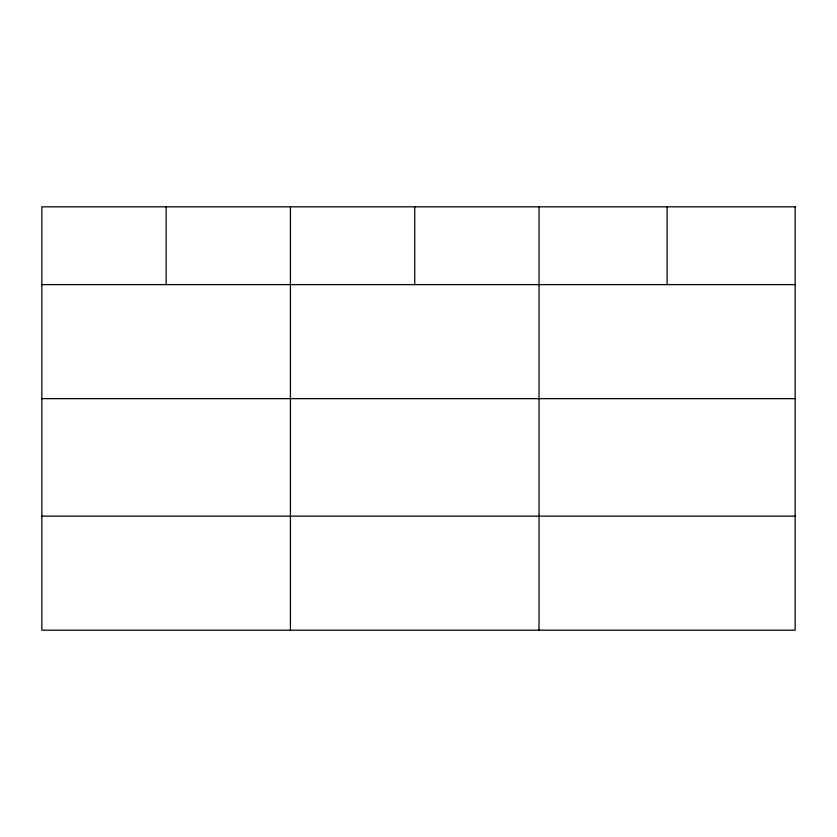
<?xml version="1.0" encoding="UTF-8"?>
<svg xmlns="http://www.w3.org/2000/svg" width="837" height="837" viewBox="0 0 837 837"><rect width="100%" height="100%" fill="white"/><g stroke="black" fill="none" stroke-linecap="round" stroke-linejoin="round"><path stroke-width="1.26" d="M41.85 284.622L795.15 284.622M41.85 398.663L795.15 398.663M41.85 516.147L795.15 516.147M667.089 206.823L667.089 284.622M539.028 206.823L539.028 630.177M414.733 206.823L414.733 284.622M290.439 206.823L290.439 630.177M166.144 206.823L166.144 284.622M795.15 206.823L41.85 206.823L41.85 630.177L795.15 630.177L795.15 206.823"/></g></svg>
